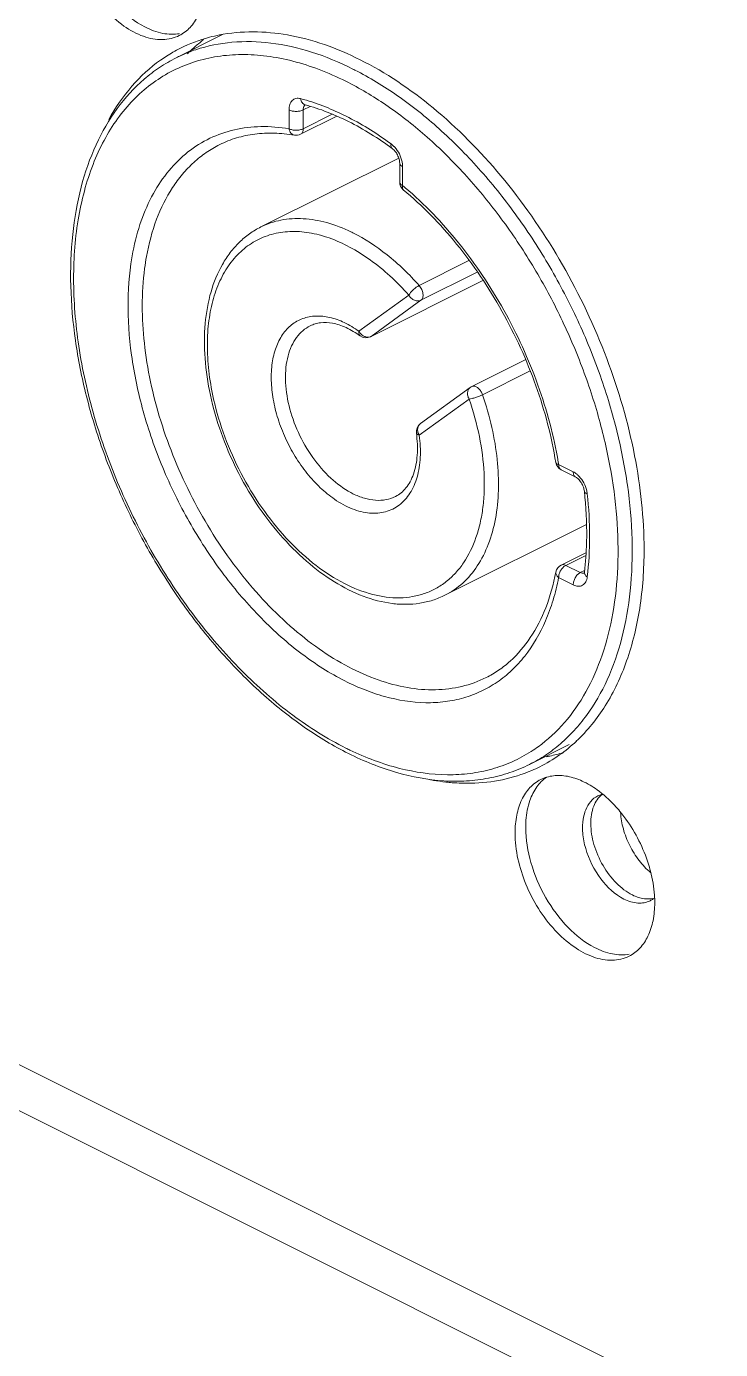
# Model space of a CAD drawing. Header units: millimetres. Extents: x 0 to 2382, y 0 to 1684.
# Drawn here: x 1876.84 to 1897.57, y 928.28 to 967.81 of the extents above; entities that cross this region are included whole.
import ezdxf

# ---------------------------------------------------------------- set-up
doc = ezdxf.new("R2010")
doc.units = ezdxf.units.MM
doc.layers.get('0').update_dxf_attribs({"lineweight": 13})

msp = doc.modelspace()

# ---------------------------------------------------------------- linework, layer by layer
at = {"lineweight": 9}
for p, q in [((1882.675, 967.555), (1881.31, 966.872)), ((1884.678, 964.752), (1884.678, 965.315)), ((1885.307, 965.417), (1885.102, 965.315)), ((1885.102, 965.315), (1885.102, 964.752)), ((1885.158, 965.469), (1885.153, 965.47)), ((1886.102, 965.129), (1885.024, 964.59)), ((1885.102, 964.752), (1885.971, 965.187)), ((1887.814, 964.224), (1887.726, 964.301)), ((1887.954, 963.877), (1883.837, 961.819)), ((1887.984, 963.724), (1887.984, 963.161)), ((1888.072, 963.618), (1888.072, 963.055)), ((1888.567, 960.07), (1890.054, 960.814)), ((1890.295, 960.466), (1888.62, 959.628)), ((1890.469, 960.216), (1887.114, 958.539)), ((1887.13, 958.548), (1890.468, 960.217)), ((1888.258, 959.781), (1886.767, 958.701)), ((1888.62, 959.628), (1887.13, 958.548)), ((1887.057, 958.528), (1887.114, 958.541)), ((1887.13, 958.548), (1887.114, 958.539)), ((1891.734, 957.85), (1890.136, 957.051)), ((1891.88, 957.517), (1890.459, 956.806)), ((1890.094, 957.026), (1888.604, 955.945)), ((1888.567, 955.596), (1890.058, 956.677)), ((1888.604, 955.945), (1888.564, 955.907)), ((1892.732, 954.722), (1893.167, 954.504)), ((1892.81, 954.559), (1893.245, 954.342)), ((1893.573, 953.935), (1893.553, 954.007)), ((1893.587, 953.847), (1893.573, 953.935)), ((1893.563, 952.93), (1889.337, 950.817)), ((1892.81, 951.719), (1893.548, 952.087)), ((1893.541, 952.008), (1892.945, 951.71)), ((1892.945, 951.71), (1893.379, 951.493)), ((1893.379, 951.493), (1893.505, 951.556)), ((1893.502, 951.506), (1893.492, 951.467)), ((1893.167, 951.127), (1892.732, 951.344)), ((1890.566, 948.357), (1890.567, 948.357)), ((1893.043, 946.353), (1891.864, 945.764)), ((1875.91, 937.145), (1974.175, 888.012)), ((1875.385, 936.032), (1974.175, 886.637))]:
    msp.add_line(p, q, dxfattribs=at)
for centre, radius, start, end in [((1885.031, 963.609), 4.787, 130.5283, 131.9401), ((1884.969, 963.682), 4.692, 127.2716, 130.5337), ((1883.534, 962.821), 4.824, 99.762, 101.1165), ((1883.464, 963.098), 4.539, 119.7566, 125.3111), ((1883.449, 963.123), 4.51, 116.5564, 119.749), ((1885.102, 963.531), 4.893, 131.9466, 134.953), ((1882.306, 957.976), 9.571, 63.0325, 63.4346), ((1883.363, 959.478), 6.394, 73.3181, 74.9511), ((1885.234, 965.371), 0.119, 125.8455, 134.3882), ((1884.89, 964.858), 0.3, 260.4053, 296.5651), ((1887.237, 963.66), 0.808, 41.9359, 44.3464), ((1888.284, 963.161), 0.3, 179.9183, 230.2748), ((1881.336, 954.949), 10.539, 49.7448, 50.2742), ((1884.389, 957.249), 4.914, 63.4337, 64.1831), ((1887.097, 958.892), 0.381, 210.1282, 224.2648), ((1886.98, 958.807), 0.3, 234.2738, 296.5651), ((1887.045, 958.717), 0.189, 291.2425, 296.5464), ((1890.27, 956.783), 0.3, 116.5651, 125.9325), ((1888.78, 955.702), 0.3, 125.9325, 187.7571), ((1892.945, 954.828), 0.3, 189.24, 243.5708), ((1880.672, 952.76), 12.219, 9.2402, 9.5819), ((1887.639, 955.954), 2.353, 241.7034, 243.4284), ((1892.945, 951.45), 0.3, 116.5651, 169.0051), ((1893.462, 951.589), 0.117, 284.2293, 287.612), ((1890.466, 954.434), 9.147, 243.4335, 244.295), ((1889.552, 949.844), 4.384, 302.6145, 305.8888), ((1890.028, 949.894), 4.719, 305.3548, 313.2414), ((1890.138, 949.745), 4.533, 296.5722, 305.3105), ((1891.485, 950.701), 4.791, 280.5976, 281.8284), ((1891.506, 950.602), 4.689, 281.8186, 286.8205), ((1890.147, 949.731), 4.516, 293.2512, 296.5544), ((1894.2, 944.219), 0.672, 104.1946, 116.4443), ((1895.152, 943.877), 1.706, 174.1614, 180.0597), ((1895.171, 942.282), 0.661, 296.5255, 305.9032)]:
    msp.add_arc(centre, radius, start, end, dxfattribs=at)
for points, knots in [([(1877.996, 971.218), (1877.996, 970.698), (1878.248, 969.635), (1878.951, 968.497), (1879.708, 967.815), (1880.294, 967.494), (1880.878, 967.377), (1881.247, 967.46), (1881.401, 967.537)], [0, 0, 0, 0, 0.274468, 0.560716, 0.691905, 0.808276, 0.909287, 1, 1, 1, 1]), ([(1881.407, 967.593), (1881.243, 967.564), (1880.876, 967.578), (1880.226, 967.827), (1879.518, 968.392), (1878.872, 969.27), (1878.435, 970.291), (1878.314, 971.024), (1878.314, 971.377)], [0, 0, 0, 0, 0.093543, 0.199585, 0.384116, 0.591115, 0.802825, 1, 1, 1, 1]), ([(1881.401, 967.537), (1881.521, 967.597), (1881.749, 967.77), (1881.993, 968.144), (1882.138, 968.611), (1882.168, 968.953), (1882.168, 969.132)], [0, 0, 0, 0, 0.217102, 0.450323, 0.710568, 1, 1, 1, 1]), ([(1895.284, 952.181), (1895.284, 953.121), (1895.072, 955.069), (1894.236, 957.94), (1892.925, 960.715), (1891.221, 963.215), (1889.232, 965.283), (1887.076, 966.786), (1884.878, 967.63), (1883.387, 967.691), (1882.716, 967.575)], [0, 0, 0, 0, 0.128971, 0.267023, 0.408835, 0.548534, 0.680566, 0.800581, 0.906537, 1, 1, 1, 1]), ([(1882.604, 967.555), (1882.502, 967.535), (1882.099, 967.442), (1881.709, 967.295), (1881.433, 967.157)], [0, 0, 0, 0, 0.252776, 1, 1, 1, 1]), ([(1881.896, 967.115), (1882.244, 967.23), (1882.991, 967.38), (1884.166, 967.348), (1885.389, 967.069), (1886.187, 966.737), (1886.587, 966.537)], [0, 0, 0, 0, 0.227315, 0.466632, 0.723219, 1, 1, 1, 1]), ([(1881.31, 966.872), (1881.139, 966.786), (1880.805, 966.593), (1880.182, 966.12), (1879.498, 965.368), (1878.867, 964.266), (1878.426, 962.988), (1878.179, 961.563), (1878.128, 960.024), (1878.272, 958.402), (1878.605, 956.734), (1879.121, 955.057), (1879.807, 953.409), (1880.646, 951.827), (1881.622, 950.347), (1882.71, 949.003), (1883.887, 947.825), (1885.128, 946.841), (1886.009, 946.312), (1886.453, 946.09)], [0, 0, 0, 0, 0.023122, 0.046427, 0.094214, 0.144678, 0.198679, 0.25664, 0.318574, 0.384144, 0.452739, 0.523547, 0.595624, 0.667949, 0.73949, 0.809258, 0.87637, 0.94011, 1, 1, 1, 1]), ([(1886.375, 946.252), (1885.818, 946.531), (1884.715, 947.227), (1883.2, 948.562), (1881.804, 950.183), (1880.581, 952.03), (1879.576, 954.034), (1878.825, 956.119), (1878.358, 958.209), (1878.192, 960.225), (1878.313, 961.82), (1878.575, 962.984), (1878.843, 963.773), (1879.183, 964.49), (1879.594, 965.128), (1880.071, 965.681), (1880.611, 966.142), (1881.208, 966.506), (1881.855, 966.77), (1882.546, 966.931), (1883.273, 966.986), (1884.028, 966.937), (1884.805, 966.785), (1885.596, 966.531), (1886.115, 966.301), (1886.375, 966.171)], [0, 0, 0, 0, 0.063241, 0.131774, 0.204507, 0.279927, 0.356284, 0.43175, 0.504572, 0.57323, 0.636612, 0.666178, 0.694307, 0.721077, 0.74663, 0.771184, 0.795022, 0.818481, 0.84193, 0.86574, 0.89025, 0.915746, 0.942448, 0.970515, 1, 1, 1, 1]), ([(1880.84, 966.802), (1880.527, 966.58), (1879.938, 966.039), (1879.489, 965.381), (1879.294, 965.025)], [0, 0, 0, 0, 0.486412, 1, 1, 1, 1]), ([(1881.31, 966.872), (1881.357, 966.896), (1881.548, 966.987), (1881.746, 967.064), (1881.896, 967.115)], [0, 0, 0, 0, 0.249582, 1, 1, 1, 1]), ([(1886.647, 966.507), (1887.088, 966.282), (1887.965, 965.748), (1889.202, 964.757), (1890.377, 963.571), (1891.464, 962.219), (1892.439, 960.731), (1893.279, 959.141), (1893.965, 957.487), (1894.48, 955.805), (1894.814, 954.134), (1894.957, 952.513), (1894.908, 950.979), (1894.665, 949.565), (1894.233, 948.304), (1893.711, 947.389), (1893.208, 946.773), (1892.798, 946.374), (1892.351, 946.033), (1892.029, 945.846), (1891.864, 945.764)], [0, 0, 0, 0, 0.059995, 0.124047, 0.191607, 0.261902, 0.334005, 0.406895, 0.479508, 0.550795, 0.619778, 0.6856, 0.747597, 0.805366, 0.858849, 0.908423, 0.932035, 0.955043, 0.977629, 1, 1, 1, 1]), ([(1886.375, 966.171), (1886.788, 965.964), (1887.611, 965.474), (1888.775, 964.565), (1889.887, 963.478), (1890.923, 962.236), (1891.862, 960.866), (1892.684, 959.396), (1893.372, 957.858), (1893.909, 956.285), (1894.286, 954.71), (1894.494, 953.167), (1894.528, 951.688), (1894.387, 950.304), (1894.073, 949.044), (1893.591, 947.934), (1892.948, 946.999), (1892.409, 946.5), (1892.122, 946.292)], [0, 0, 0, 0, 0.059024, 0.121943, 0.188271, 0.257332, 0.328298, 0.400248, 0.472212, 0.543223, 0.612357, 0.678784, 0.741816, 0.800968, 0.856025, 0.907113, 0.954775, 1, 1, 1, 1]), ([(1885.023, 965.653), (1884.979, 965.665), (1884.909, 965.67), (1884.825, 965.638), (1884.753, 965.584), (1884.69, 965.473), (1884.678, 965.37), (1884.678, 965.315)], [0, 0, 0, 0, 0.240236, 0.352073, 0.464588, 0.709296, 1, 1, 1, 1]), ([(1885.023, 965.653), (1885.027, 965.63), (1885.037, 965.588), (1885.066, 965.532), (1885.107, 965.49), (1885.14, 965.474), (1885.158, 965.469)], [0, 0, 0, 0, 0.28283, 0.541683, 0.777794, 1, 1, 1, 1]), ([(1887.726, 964.301), (1887.326, 964.594), (1886.519, 965.103), (1885.635, 965.472), (1885.199, 965.603)], [0, 0, 0, 0, 0.521099, 1, 1, 1, 1]), ([(1885.102, 965.315), (1885.072, 965.3), (1885.001, 965.278), (1884.89, 965.267), (1884.779, 965.278), (1884.708, 965.3), (1884.678, 965.315)], [0, 0, 0, 0, 0.235399, 0.5, 0.764601, 1, 1, 1, 1]), ([(1885.115, 965.397), (1885.113, 965.391), (1885.105, 965.364), (1885.102, 965.336), (1885.102, 965.315)], [0, 0, 0, 0, 0.235289, 1, 1, 1, 1]), ([(1885.151, 965.456), (1885.147, 965.452), (1885.131, 965.435), (1885.12, 965.414), (1885.115, 965.397)], [0, 0, 0, 0, 0.236792, 1, 1, 1, 1]), ([(1887.761, 964.165), (1887.349, 964.467), (1886.518, 964.986), (1885.605, 965.349), (1885.158, 965.469)], [0, 0, 0, 0, 0.524804, 1, 1, 1, 1]), ([(1884.678, 964.752), (1884.401, 964.799), (1883.852, 964.844), (1883.048, 964.751), (1882.303, 964.494), (1881.637, 964.077), (1881.064, 963.511), (1880.594, 962.81), (1880.235, 961.988), (1880.078, 961.391), (1880.017, 961.079)], [0, 0, 0, 0, 0.12653, 0.246451, 0.362624, 0.47852, 0.59763, 0.722953, 0.856679, 1, 1, 1, 1]), ([(1884.84, 964.562), (1884.64, 964.596), (1884.244, 964.637), (1883.661, 964.61), (1883.111, 964.495), (1882.769, 964.359), (1882.607, 964.278)], [0, 0, 0, 0, 0.266614, 0.519668, 0.762508, 1, 1, 1, 1]), ([(1884.678, 964.752), (1884.683, 964.728), (1884.697, 964.682), (1884.733, 964.623), (1884.782, 964.58), (1884.821, 964.565), (1884.84, 964.562)], [0, 0, 0, 0, 0.280965, 0.539662, 0.776624, 1, 1, 1, 1]), ([(1884.678, 964.752), (1884.708, 964.737), (1884.779, 964.715), (1884.89, 964.704), (1885.001, 964.715), (1885.072, 964.737), (1885.102, 964.752)], [0, 0, 0, 0, 0.235399, 0.500001, 0.764602, 1, 1, 1, 1]), ([(1885.102, 964.752), (1885.102, 964.734), (1885.099, 964.699), (1885.084, 964.651), (1885.06, 964.613), (1885.036, 964.596), (1885.024, 964.59)], [0, 0, 0, 0, 0.289537, 0.54968, 0.782882, 1, 1, 1, 1]), ([(1882.607, 964.278), (1882.467, 964.208), (1882.196, 964.048), (1881.823, 963.751), (1881.486, 963.399), (1881.08, 962.85), (1880.677, 962.031), (1880.488, 961.312), (1880.419, 960.933)], [0, 0, 0, 0, 0.112997, 0.227357, 0.344361, 0.465124, 0.720976, 1, 1, 1, 1]), ([(1887.726, 964.301), (1887.724, 964.287), (1887.721, 964.259), (1887.726, 964.22), (1887.738, 964.187), (1887.753, 964.171), (1887.761, 964.165)], [0, 0, 0, 0, 0.301091, 0.564025, 0.792426, 1, 1, 1, 1]), ([(1887.761, 964.165), (1887.792, 964.142), (1887.852, 964.082), (1887.923, 963.971), (1887.97, 963.848), (1887.984, 963.763), (1887.984, 963.724)], [0, 0, 0, 0, 0.225598, 0.498032, 0.77139, 1, 1, 1, 1]), ([(1888.056, 963.768), (1888.039, 963.848), (1887.983, 964.003), (1887.892, 964.139), (1887.838, 964.2)], [0, 0, 0, 0, 0.500476, 1, 1, 1, 1]), ([(1888.072, 963.618), (1888.059, 963.624), (1888.035, 963.638), (1888.007, 963.664), (1887.988, 963.693), (1887.984, 963.714), (1887.984, 963.724)], [0, 0, 0, 0, 0.302291, 0.565549, 0.793458, 1, 1, 1, 1]), ([(1888.072, 963.618), (1888.072, 963.63), (1888.07, 963.68), (1888.064, 963.731), (1888.056, 963.768)], [0, 0, 0, 0, 0.240774, 1, 1, 1, 1]), ([(1887.984, 963.161), (1887.984, 963.151), (1887.988, 963.13), (1888.007, 963.101), (1888.035, 963.075), (1888.059, 963.061), (1888.072, 963.055)], [0, 0, 0, 0, 0.206542, 0.434451, 0.697709, 1, 1, 1, 1]), ([(1888.072, 963.055), (1888.069, 963.042), (1888.064, 963.017), (1888.065, 962.981), (1888.074, 962.951), (1888.086, 962.936), (1888.092, 962.93)], [0, 0, 0, 0, 0.308007, 0.572863, 0.798444, 1, 1, 1, 1]), ([(1892.648, 954.78), (1892.522, 955.558), (1892.213, 956.724), (1891.61, 958.214), (1891.056, 959.309), (1890.418, 960.347), (1889.706, 961.309), (1888.935, 962.176), (1888.378, 962.693), (1888.092, 962.93)], [0, 0, 0, 0, 0.248671, 0.377219, 0.506473, 0.634864, 0.760853, 0.883008, 1, 1, 1, 1]), ([(1892.721, 954.794), (1892.589, 955.576), (1892.168, 957.142), (1891.159, 959.354), (1889.824, 961.352), (1888.73, 962.498), (1888.147, 962.992)], [0, 0, 0, 0, 0.248929, 0.506067, 0.760048, 1, 1, 1, 1]), ([(1883.837, 961.819), (1883.931, 961.866), (1884.128, 961.948), (1884.548, 962.059), (1885.119, 962.092), (1885.831, 961.966), (1886.296, 961.785), (1886.529, 961.672)], [0, 0, 0, 0, 0.113435, 0.228184, 0.465933, 0.721691, 1, 1, 1, 1]), ([(1883.837, 961.819), (1883.719, 961.76), (1883.491, 961.622), (1883.183, 961.363), (1882.912, 961.055), (1882.598, 960.576), (1882.311, 959.867), (1882.143, 958.912), (1882.144, 957.868), (1882.308, 956.772), (1882.628, 955.659), (1883.093, 954.571), (1883.685, 953.546), (1884.383, 952.622), (1885.161, 951.833), (1885.996, 951.206), (1886.861, 950.767), (1887.6, 950.572), (1888.172, 950.536), (1888.581, 950.568), (1888.973, 950.658), (1889.22, 950.758), (1889.337, 950.817)], [0, 0, 0, 0, 0.024769, 0.049791, 0.075349, 0.101671, 0.157241, 0.217614, 0.282932, 0.352597, 0.425457, 0.500003, 0.574548, 0.647408, 0.717072, 0.782389, 0.842761, 0.89833, 0.924651, 0.950209, 0.975232, 1, 1, 1, 1]), ([(1882.46, 956.533), (1882.333, 957.05), (1882.218, 957.828), (1882.249, 958.838), (1882.361, 959.519), (1882.562, 960.131), (1882.848, 960.659), (1883.215, 961.091), (1883.656, 961.414), (1884.159, 961.62), (1884.71, 961.703), (1885.294, 961.662), (1885.899, 961.501), (1886.512, 961.225), (1887.121, 960.841), (1887.713, 960.356), (1888.08, 959.982), (1888.258, 959.781)], [0, 0, 0, 0, 0.1509, 0.220564, 0.285639, 0.346044, 0.402139, 0.454786, 0.505356, 0.555572, 0.607226, 0.661851, 0.720514, 0.783766, 0.851677, 0.923968, 1, 1, 1, 1]), ([(1886.587, 961.644), (1886.948, 961.463), (1887.661, 960.993), (1888.273, 960.401), (1888.567, 960.07)], [0, 0, 0, 0, 0.477032, 1, 1, 1, 1]), ([(1880.017, 961.079), (1879.923, 960.593), (1879.828, 959.559), (1879.94, 957.954), (1880.293, 956.285), (1880.875, 954.614), (1881.662, 953.003), (1882.627, 951.512), (1883.732, 950.197), (1884.938, 949.108), (1886.015, 948.405), (1886.886, 948.001), (1887.71, 947.718), (1888.541, 947.582), (1889.338, 947.623), (1889.896, 947.736), (1890.421, 947.933), (1890.905, 948.211), (1891.346, 948.567), (1891.877, 949.15), (1892.29, 949.871), (1892.581, 950.679), (1892.688, 951.118), (1892.732, 951.344)], [0, 0, 0, 0, 0.062902, 0.131147, 0.203675, 0.278993, 0.355362, 0.430952, 0.504002, 0.572972, 0.636718, 0.666471, 0.694783, 0.747315, 0.771984, 0.795899, 0.819391, 0.842826, 0.866576, 0.890988, 0.94279, 0.97069, 1, 1, 1, 1]), ([(1880.419, 960.933), (1880.398, 960.816), (1880.323, 960.33), (1880.294, 959.837), (1880.294, 959.464)], [0, 0, 0, 0, 0.241552, 1, 1, 1, 1]), ([(1888.567, 960.07), (1888.536, 960.055), (1888.473, 960.015), (1888.388, 959.944), (1888.313, 959.866), (1888.273, 959.809), (1888.258, 959.781)], [0, 0, 0, 0, 0.243076, 0.5151, 0.779163, 1, 1, 1, 1]), ([(1888.567, 960.07), (1888.597, 960.036), (1888.647, 959.957), (1888.68, 959.848), (1888.684, 959.763), (1888.675, 959.707), (1888.654, 959.661), (1888.632, 959.637), (1888.62, 959.628)], [0, 0, 0, 0, 0.284586, 0.564303, 0.691556, 0.806177, 0.908095, 1, 1, 1, 1]), ([(1888.62, 959.628), (1888.592, 959.614), (1888.524, 959.6), (1888.421, 959.625), (1888.326, 959.687), (1888.278, 959.747), (1888.258, 959.781)], [0, 0, 0, 0, 0.221778, 0.463834, 0.72676, 1, 1, 1, 1]), ([(1880.294, 959.464), (1880.294, 959.093), (1880.339, 958.33), (1880.527, 957.179), (1880.833, 956.01), (1881.253, 954.847), (1881.777, 953.714), (1882.395, 952.631), (1883.095, 951.621), (1883.864, 950.702), (1884.687, 949.894), (1885.547, 949.21), (1886.429, 948.666), (1887.315, 948.272), (1888.191, 948.036), (1889.038, 947.965), (1889.84, 948.063), (1890.336, 948.242), (1890.566, 948.357)], [0, 0, 0, 0, 0.064746, 0.132602, 0.202876, 0.274788, 0.347468, 0.42002, 0.491551, 0.561214, 0.628245, 0.692009, 0.752047, 0.808137, 0.860351, 0.90912, 0.955272, 1, 1, 1, 1]), ([(1886.767, 958.701), (1886.629, 958.8), (1886.35, 958.97), (1885.91, 959.13), (1885.483, 959.177), (1885.086, 959.104), (1884.74, 958.909), (1884.465, 958.606), (1884.271, 958.211), (1884.16, 957.743), (1884.135, 957.218), (1884.196, 956.657), (1884.34, 956.078), (1884.561, 955.505), (1884.852, 954.959), (1885.2, 954.46), (1885.594, 954.029), (1885.888, 953.787), (1886.039, 953.683)], [0, 0, 0, 0, 0.062685, 0.119553, 0.171106, 0.218977, 0.265789, 0.314501, 0.367491, 0.426052, 0.490401, 0.559916, 0.63338, 0.709192, 0.785541, 0.860573, 0.932547, 1, 1, 1, 1]), ([(1886.804, 958.563), (1886.672, 958.659), (1886.467, 958.782), (1886.183, 958.894), (1885.93, 958.96), (1885.684, 958.974), (1885.46, 958.93), (1885.36, 958.891), (1885.314, 958.868)], [0, 0, 0, 0, 0.307088, 0.445471, 0.573344, 0.799352, 0.901489, 1, 1, 1, 1]), ([(1885.312, 958.867), (1885.233, 958.827), (1885.082, 958.726), (1884.893, 958.519), (1884.744, 958.262), (1884.599, 957.847), (1884.543, 957.235), (1884.657, 956.455), (1884.936, 955.664), (1885.358, 954.93), (1885.886, 954.315), (1886.307, 953.999), (1886.524, 953.882)], [0, 0, 0, 0, 0.0449, 0.091441, 0.140963, 0.194342, 0.313497, 0.447768, 0.591373, 0.736475, 0.874923, 1, 1, 1, 1]), ([(1886.804, 958.563), (1886.796, 958.569), (1886.781, 958.586), (1886.767, 958.619), (1886.763, 958.658), (1886.765, 958.686), (1886.767, 958.701)], [0, 0, 0, 0, 0.208214, 0.436923, 0.699657, 1, 1, 1, 1]), ([(1886.824, 958.626), (1886.83, 958.62), (1886.852, 958.599), (1886.876, 958.581), (1886.896, 958.569)], [0, 0, 0, 0, 0.253854, 1, 1, 1, 1]), ([(1886.896, 958.569), (1886.921, 958.554), (1886.973, 958.532), (1887.03, 958.526), (1887.057, 958.528)], [0, 0, 0, 0, 0.518426, 1, 1, 1, 1]), ([(1890.058, 956.677), (1890.04, 956.707), (1890.014, 956.771), (1890.006, 956.871), (1890.031, 956.962), (1890.071, 957.009), (1890.094, 957.026)], [0, 0, 0, 0, 0.276781, 0.536998, 0.77603, 1, 1, 1, 1]), ([(1890.136, 957.051), (1890.14, 957.053), (1890.156, 957.06), (1890.173, 957.063), (1890.186, 957.063)], [0, 0, 0, 0, 0.245693, 1, 1, 1, 1]), ([(1890.186, 957.063), (1890.243, 957.065), (1890.334, 957.01), (1890.414, 956.909), (1890.447, 956.842), (1890.459, 956.806)], [0, 0, 0, 0, 0.437987, 0.713565, 1, 1, 1, 1]), ([(1890.058, 956.677), (1890.185, 956.31), (1890.386, 955.58), (1890.508, 954.655), (1890.516, 953.946), (1890.478, 953.448), (1890.397, 952.978), (1890.236, 952.411), (1889.992, 951.9), (1889.661, 951.477), (1889.383, 951.217), (1889.073, 951.011), (1888.733, 950.859), (1888.369, 950.766), (1887.844, 950.717), (1887.14, 950.814), (1886.291, 951.153), (1885.451, 951.699), (1884.651, 952.429), (1883.923, 953.314), (1883.296, 954.316), (1882.794, 955.396), (1882.553, 956.153), (1882.46, 956.533)], [0, 0, 0, 0, 0.07343, 0.143069, 0.176048, 0.207609, 0.237682, 0.26625, 0.319037, 0.343696, 0.367514, 0.390842, 0.414075, 0.437617, 0.461842, 0.513422, 0.570579, 0.633713, 0.702252, 0.774942, 0.85009, 0.925768, 1, 1, 1, 1]), ([(1890.459, 956.806), (1890.569, 956.487), (1890.753, 955.848), (1890.915, 954.889), (1890.954, 953.97), (1890.87, 953.115), (1890.662, 952.349), (1890.335, 951.692), (1889.895, 951.166), (1889.529, 950.913), (1889.337, 950.817)], [0, 0, 0, 0, 0.153923, 0.301784, 0.441434, 0.571354, 0.690912, 0.800648, 0.902534, 1, 1, 1, 1]), ([(1890.459, 956.806), (1890.428, 956.791), (1890.36, 956.761), (1890.256, 956.724), (1890.154, 956.694), (1890.088, 956.68), (1890.058, 956.677)], [0, 0, 0, 0, 0.247245, 0.52313, 0.786951, 1, 1, 1, 1]), ([(1888.564, 955.907), (1888.55, 955.888), (1888.527, 955.843), (1888.52, 955.794), (1888.52, 955.769)], [0, 0, 0, 0, 0.483505, 1, 1, 1, 1]), ([(1888.52, 955.769), (1888.52, 955.761), (1888.52, 955.732), (1888.526, 955.703), (1888.531, 955.681)], [0, 0, 0, 0, 0.244145, 1, 1, 1, 1]), ([(1886.039, 953.683), (1886.204, 953.57), (1886.461, 953.427), (1886.821, 953.309), (1887.078, 953.265), (1887.325, 953.262), (1887.56, 953.302), (1887.778, 953.383), (1887.976, 953.505), (1888.15, 953.666), (1888.354, 953.935), (1888.494, 954.268), (1888.573, 954.635), (1888.615, 955.053), (1888.597, 955.378), (1888.567, 955.596)], [0, 0, 0, 0, 0.138147, 0.201444, 0.261081, 0.31759, 0.371785, 0.424722, 0.477607, 0.531647, 0.587919, 0.709908, 0.776771, 0.847584, 1, 1, 1, 1]), ([(1887.863, 953.769), (1887.921, 953.798), (1888.034, 953.872), (1888.181, 954.022), (1888.306, 954.212), (1888.445, 954.533), (1888.533, 955.027), (1888.512, 955.442), (1888.482, 955.662)], [0, 0, 0, 0, 0.092241, 0.189669, 0.296068, 0.413835, 0.685002, 1, 1, 1, 1]), ([(1888.482, 955.662), (1888.483, 955.655), (1888.491, 955.635), (1888.522, 955.612), (1888.551, 955.601), (1888.567, 955.596)], [0, 0, 0, 0, 0.189717, 0.536887, 1, 1, 1, 1]), ([(1888.531, 955.681), (1888.533, 955.674), (1888.543, 955.645), (1888.556, 955.616), (1888.567, 955.596)], [0, 0, 0, 0, 0.247205, 1, 1, 1, 1]), ([(1892.732, 954.722), (1892.721, 954.724), (1892.703, 954.73), (1892.68, 954.741), (1892.66, 954.755), (1892.65, 954.77), (1892.648, 954.78)], [0, 0, 0, 0, 0.327754, 0.536787, 0.71469, 1, 1, 1, 1]), ([(1892.732, 954.722), (1892.732, 954.704), (1892.735, 954.669), (1892.75, 954.621), (1892.775, 954.583), (1892.798, 954.566), (1892.81, 954.559)], [0, 0, 0, 0, 0.28956, 0.549639, 0.782834, 1, 1, 1, 1]), ([(1893.245, 954.342), (1893.233, 954.348), (1893.21, 954.366), (1893.185, 954.404), (1893.17, 954.451), (1893.167, 954.486), (1893.167, 954.504)], [0, 0, 0, 0, 0.217166, 0.450361, 0.71044, 1, 1, 1, 1]), ([(1893.309, 954.404), (1893.297, 954.414), (1893.254, 954.453), (1893.205, 954.485), (1893.167, 954.504)], [0, 0, 0, 0, 0.263644, 1, 1, 1, 1]), ([(1893.501, 953.921), (1893.496, 953.965), (1893.473, 954.056), (1893.412, 954.18), (1893.342, 954.269), (1893.284, 954.319), (1893.257, 954.336), (1893.245, 954.342)], [0, 0, 0, 0, 0.261385, 0.548682, 0.813084, 0.919878, 1, 1, 1, 1]), ([(1893.553, 954.007), (1893.529, 954.083), (1893.463, 954.227), (1893.365, 954.351), (1893.309, 954.404)], [0, 0, 0, 0, 0.50902, 1, 1, 1, 1]), ([(1886.587, 953.85), (1886.697, 953.795), (1886.917, 953.706), (1887.254, 953.642), (1887.575, 953.658), (1887.772, 953.724), (1887.862, 953.769)], [0, 0, 0, 0, 0.279174, 0.535349, 0.77288, 1, 1, 1, 1]), ([(1893.553, 952.084), (1893.562, 952.232), (1893.584, 952.844), (1893.551, 953.459), (1893.501, 953.921)], [0, 0, 0, 0, 0.241864, 1, 1, 1, 1]), ([(1893.587, 953.847), (1893.575, 953.851), (1893.554, 953.86), (1893.526, 953.877), (1893.508, 953.897), (1893.502, 953.913), (1893.501, 953.921)], [0, 0, 0, 0, 0.316635, 0.584057, 0.806178, 1, 1, 1, 1]), ([(1893.587, 951.364), (1893.636, 951.764), (1893.682, 952.594), (1893.633, 953.423), (1893.587, 953.847)], [0, 0, 0, 0, 0.485772, 1, 1, 1, 1]), ([(1893.26, 946.457), (1893.593, 946.769), (1894.195, 947.52), (1894.827, 948.88), (1895.207, 950.465), (1895.284, 951.594), (1895.284, 952.181)], [0, 0, 0, 0, 0.219597, 0.457234, 0.7173, 1, 1, 1, 1]), ([(1893.502, 951.506), (1893.507, 951.554), (1893.529, 951.746), (1893.545, 951.938), (1893.553, 952.084)], [0, 0, 0, 0, 0.246732, 1, 1, 1, 1]), ([(1890.566, 948.357), (1890.696, 948.422), (1890.948, 948.57), (1891.419, 948.943), (1891.933, 949.553), (1892.391, 950.463), (1892.58, 951.145), (1892.65, 951.508)], [0, 0, 0, 0, 0.111168, 0.223943, 0.45968, 0.716798, 1, 1, 1, 1]), ([(1892.732, 951.344), (1892.718, 951.355), (1892.692, 951.379), (1892.663, 951.421), (1892.647, 951.464), (1892.647, 951.494), (1892.65, 951.508)], [0, 0, 0, 0, 0.288999, 0.548956, 0.782389, 1, 1, 1, 1]), ([(1892.945, 951.71), (1892.914, 951.695), (1892.857, 951.65), (1892.79, 951.56), (1892.745, 951.456), (1892.732, 951.38), (1892.732, 951.344)], [0, 0, 0, 0, 0.229703, 0.488216, 0.753177, 1, 1, 1, 1]), ([(1892.81, 951.719), (1892.83, 951.728), (1892.878, 951.736), (1892.923, 951.721), (1892.945, 951.71)], [0, 0, 0, 0, 0.463701, 1, 1, 1, 1]), ([(1893.167, 951.127), (1893.167, 951.163), (1893.18, 951.238), (1893.225, 951.343), (1893.291, 951.433), (1893.349, 951.478), (1893.379, 951.493)], [0, 0, 0, 0, 0.246823, 0.511783, 0.770296, 1, 1, 1, 1]), ([(1893.379, 951.493), (1893.397, 951.484), (1893.434, 951.471), (1893.473, 951.471), (1893.49, 951.476)], [0, 0, 0, 0, 0.532001, 1, 1, 1, 1]), ([(1893.587, 951.364), (1893.573, 951.374), (1893.548, 951.394), (1893.519, 951.429), (1893.502, 951.468), (1893.5, 951.494), (1893.502, 951.506)], [0, 0, 0, 0, 0.292714, 0.553516, 0.785386, 1, 1, 1, 1]), ([(1893.167, 951.127), (1893.191, 951.115), (1893.24, 951.096), (1893.314, 951.083), (1893.384, 951.088), (1893.447, 951.112), (1893.501, 951.155), (1893.544, 951.213), (1893.573, 951.284), (1893.584, 951.337), (1893.587, 951.364)], [0, 0, 0, 0, 0.138158, 0.264627, 0.381656, 0.493961, 0.60728, 0.727091, 0.857485, 1, 1, 1, 1]), ([(1886.453, 946.09), (1886.914, 945.859), (1887.841, 945.485), (1889.051, 945.26), (1889.978, 945.256), (1890.64, 945.337), (1891.272, 945.502), (1891.672, 945.668), (1891.864, 945.764)], [0, 0, 0, 0, 0.275625, 0.530509, 0.651712, 0.769686, 0.885413, 1, 1, 1, 1]), ([(1891.915, 946.151), (1891.733, 946.035), (1891.352, 945.829), (1890.736, 945.609), (1890.083, 945.478), (1889.155, 945.426), (1887.921, 945.603), (1886.973, 945.964), (1886.498, 946.192)], [0, 0, 0, 0, 0.114271, 0.229009, 0.345774, 0.465982, 0.720711, 1, 1, 1, 1]), ([(1890.111, 945.2), (1890.427, 945.206), (1891.05, 945.273), (1891.648, 945.46), (1891.93, 945.581)], [0, 0, 0, 0, 0.507734, 1, 1, 1, 1]), ([(1888.873, 945.31), (1888.914, 945.302), (1889.077, 945.272), (1889.242, 945.249), (1889.365, 945.235)], [0, 0, 0, 0, 0.252771, 1, 1, 1, 1]), ([(1889.365, 945.235), (1889.428, 945.228), (1889.676, 945.205), (1889.926, 945.197), (1890.111, 945.2)], [0, 0, 0, 0, 0.253941, 1, 1, 1, 1]), ([(1892.197, 945.311), (1892.077, 945.251), (1891.85, 945.078), (1891.606, 944.704), (1891.46, 944.237), (1891.431, 943.895), (1891.431, 943.716)], [0, 0, 0, 0, 0.217102, 0.450323, 0.710568, 1, 1, 1, 1]), ([(1891.875, 944.686), (1891.924, 944.829), (1892.053, 945.092), (1892.258, 945.304), (1892.371, 945.384)], [0, 0, 0, 0, 0.523161, 1, 1, 1, 1]), ([(1893.887, 945.002), (1893.746, 945.103), (1893.462, 945.274), (1893.014, 945.424), (1892.581, 945.447), (1892.315, 945.37), (1892.197, 945.311)], [0, 0, 0, 0, 0.28865, 0.548043, 0.78175, 1, 1, 1, 1]), ([(1891.749, 943.875), (1891.749, 943.948), (1891.759, 944.222), (1891.808, 944.496), (1891.875, 944.686)], [0, 0, 0, 0, 0.265153, 1, 1, 1, 1]), ([(1893.901, 944.821), (1893.821, 944.782), (1893.671, 944.662), (1893.577, 944.498), (1893.54, 944.408)], [0, 0, 0, 0, 0.478296, 1, 1, 1, 1]), ([(1893.693, 943.999), (1893.693, 944.173), (1893.735, 944.496), (1893.917, 944.779), (1894.03, 944.869)], [0, 0, 0, 0, 0.546192, 1, 1, 1, 1]), ([(1894.565, 944.357), (1894.513, 944.42), (1894.308, 944.655), (1894.074, 944.867), (1893.887, 945.002)], [0, 0, 0, 0, 0.26041, 1, 1, 1, 1]), ([(1893.54, 944.408), (1893.529, 944.381), (1893.488, 944.265), (1893.464, 944.143), (1893.455, 944.05)], [0, 0, 0, 0, 0.237688, 1, 1, 1, 1]), ([(1895.476, 942.571), (1895.434, 942.733), (1895.227, 943.372), (1894.886, 943.968), (1894.565, 944.357)], [0, 0, 0, 0, 0.248998, 1, 1, 1, 1]), ([(1894.581, 944.326), (1894.591, 944.16), (1894.652, 943.82), (1894.842, 943.334), (1895.117, 942.892), (1895.352, 942.639), (1895.479, 942.531)], [0, 0, 0, 0, 0.242874, 0.500098, 0.757299, 1, 1, 1, 1]), ([(1894.843, 940.091), (1894.678, 940.062), (1894.311, 940.076), (1893.661, 940.325), (1892.953, 940.89), (1892.307, 941.768), (1891.87, 942.789), (1891.749, 943.522), (1891.749, 943.875)], [0, 0, 0, 0, 0.093543, 0.199585, 0.384116, 0.591115, 0.802825, 1, 1, 1, 1]), ([(1893.446, 943.875), (1893.446, 943.825), (1893.455, 943.613), (1893.495, 943.403), (1893.54, 943.248)], [0, 0, 0, 0, 0.237813, 1, 1, 1, 1]), ([(1894.936, 941.862), (1894.759, 941.949), (1894.422, 942.212), (1894.032, 942.735), (1893.767, 943.347), (1893.693, 943.787), (1893.693, 943.999)], [0, 0, 0, 0, 0.229426, 0.48792, 0.753051, 1, 1, 1, 1]), ([(1891.431, 943.716), (1891.431, 943.196), (1891.683, 942.133), (1892.386, 940.995), (1893.143, 940.313), (1893.729, 939.991), (1894.313, 939.874), (1894.682, 939.958), (1894.836, 940.034)], [0, 0, 0, 0, 0.274468, 0.560716, 0.691905, 0.808276, 0.909287, 1, 1, 1, 1]), ([(1893.54, 943.248), (1893.634, 942.923), (1893.927, 942.337), (1894.412, 941.877), (1894.683, 941.741)], [0, 0, 0, 0, 0.526961, 1, 1, 1, 1]), ([(1895.603, 941.63), (1895.603, 941.706), (1895.591, 942.023), (1895.536, 942.337), (1895.476, 942.571)], [0, 0, 0, 0, 0.238833, 1, 1, 1, 1]), ([(1894.683, 941.741), (1894.812, 941.676), (1895.075, 941.589), (1895.354, 941.635), (1895.466, 941.691)], [0, 0, 0, 0, 0.536293, 1, 1, 1, 1]), ([(1894.836, 940.034), (1894.956, 940.095), (1895.184, 940.267), (1895.428, 940.642), (1895.573, 941.109), (1895.603, 941.451), (1895.603, 941.63)], [0, 0, 0, 0, 0.217102, 0.450323, 0.710568, 1, 1, 1, 1]), ([(1895.408, 941.743), (1895.37, 941.743), (1895.207, 941.753), (1895.048, 941.806), (1894.936, 941.862)], [0, 0, 0, 0, 0.233135, 1, 1, 1, 1])]:
    msp.add_open_spline(points, degree=3, knots=knots, dxfattribs=at)
msp.add_open_spline([(1895.589, 941.768), (1895.53, 941.752), (1895.469, 941.744), (1895.408, 941.743)], degree=3, dxfattribs=at)

doc.saveas('drawing.dxf')
